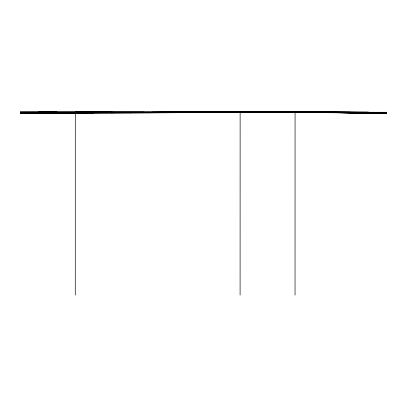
<?xml version="1.0" encoding="UTF-8"?>
<svg xmlns="http://www.w3.org/2000/svg" width="407" height="407" viewBox="0 0 407 407"><rect width="100%" height="100%" fill="white"/><g stroke="black" fill="none" stroke-linecap="round" stroke-linejoin="round"><path stroke-width="0.61" d="M28.566 113.35L20.355 113.4L20.35 111.996L20.35 113.395L93.61 113.166L93.61 111.981L111.925 112.022L111.925 113.09L20.35 113.202M38.665 113.344L38.665 111.986L56.98 112.159M56.98 113.294L56.98 111.966L38.665 112.078M75.264 295.1L75.295 113.227M240.094 295.1L240.13 111.9L331.705 112.683L331.7 112.184M295.039 295.1L295.07 111.956L368.33 112.062L368.335 112.978M75.295 113.238L75.295 111.956L350.015 112.19M111.925 113.09L130.24 112.998L130.24 112.123M130.24 112.998L148.555 112.897L148.555 112.129M148.555 112.897L166.87 112.785L166.87 112.134M185.185 112.663L185.185 112.144L151.714 112.393L240.13 112.001M56.98 112.108L111.925 112.022M203.5 112.001L203.5 112.53M221.81 112.403L221.815 111.925L276.76 112.129L20.35 112.032M258.445 111.94L258.445 112.266L368.335 112.866M240.13 111.935L240.125 112.276L166.87 112.785M258.445 112.23L258.445 112.011M276.76 112.347L276.76 111.981L295.07 111.956L295.075 112.434L258.445 112.062L151.714 112.195M276.76 112.129L166.87 112.383M386.645 112.454L386.65 113.217L295.075 112.19M185.185 112.571L240.125 112.23L313.39 112.541L313.39 112.113L258.44 112.129L386.65 113.08M313.39 112.546L316.549 112.403L313.39 112.408M350.02 112.77L350.015 112.368L313.39 112.205M295.07 112.022L386.645 112.357L313.39 112.113M86.666 112.943L56.985 112.922M37.408 113.166L56.985 113.044M37.408 113.294L38.67 113.283L38.67 112.892M151.714 112.296L203.5 112.032L151.714 112.261M37.408 113.034L53.826 112.943M258.445 112.078L20.35 112.617M166.87 112.678L93.61 113.004M240.125 112.276L276.76 112.251M331.7 112.017L20.35 112.261M203.5 112.215L20.35 112.429M93.61 112.525L148.555 112.429M20.35 112.81L93.61 112.683M20.35 113.009L276.755 112.083L316.549 112.48L295.075 112.276M38.665 112.118L20.35 112.123L93.61 112.129M203.5 112.108L313.39 112.505M258.445 112.123L386.645 112.276M111.925 112.123L144.134 112.129M331.7 112.047L386.645 112.566M350.02 112.474L368.33 112.576M331.705 112.378L386.65 112.907M276.76 112.332L386.65 113.141M276.76 112.174L331.705 112.693M325.391 112.535L386.65 113.217L319.073 112.541M322.232 112.535L386.65 113.227L329.182 112.541"/></g></svg>
